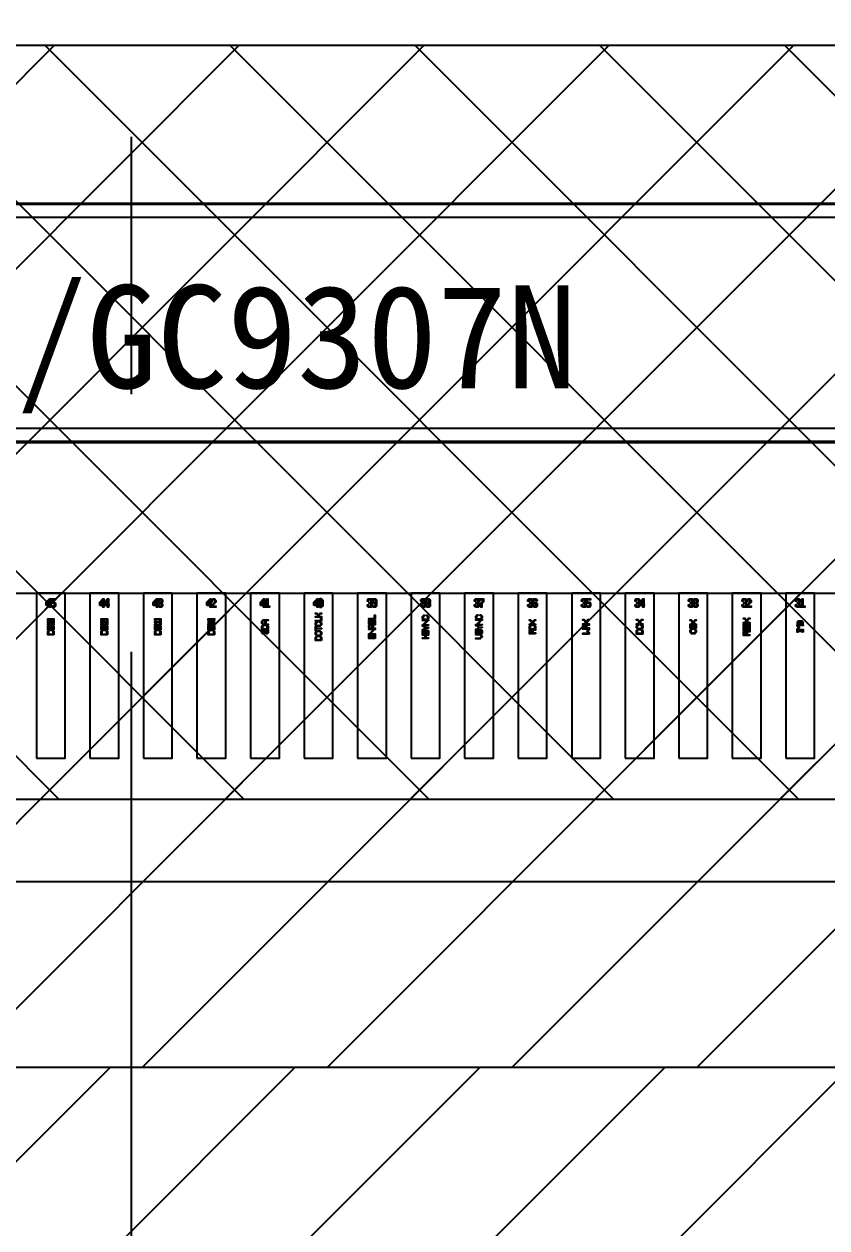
# Model space of a CAD drawing. Header units: millimetres. Extents: x 1278 to 1512, y 149 to 305.
# Drawn here: x 1316.419 to 1318.369, y 239.71 to 242.631 of the extents above; entities that cross this region are included whole.
import ezdxf

# ---------------------------------------------------------------- set-up
doc = ezdxf.new("R2010")
doc.units = ezdxf.units.MM
doc.linetypes.add('CENTER2', pattern=[1.125, 0.75, -0.125, 0.125, -0.125])
for name, color, linetype in [('B_M.drawing', 7, 'Continuous'), ('DWG', 7, 'Continuous'), ('L127.drawing', 1, 'Continuous'), ('LAYOUT.drawing', 7, 'Continuous'), ('OUTLINE.drawing', 5, 'Continuous')]:
    doc.layers.add(name, color=color, linetype=linetype)
doc.styles.add('宋体', font='')
doc.styles.get('宋体').set_extended_font_data('SimSun')

# ---------------------------------------------------------------- blocks, each defined once
blk = doc.blocks.new('ic_GC')
at = {"layer": 'B_M.drawing'}
blk.add_lwpolyline([(-7.65, -0.29), (-7.65, 0.29), (7.65, 0.29), (7.65, 0.2855), (7.6455, 0.2855), (7.643, 0.288), (-7.643, 0.288), (-7.648, 0.283), (-7.648, -0.283), (-7.643, -0.288), (7.643, -0.288), (7.648, -0.283), (7.648, 0.283), (7.6455, 0.2855), (7.65, 0.2855), (7.65, -0.29), (-7.65, -0.29)], close=True, dxfattribs=at)
blk = doc.blocks.new('ic_89v3_spec_out_line')
at = {"layer": 'L127.drawing'}
blk.add_lwpolyline([(-7.6775, -0.2565), (7.6775, -0.2565), (7.6775, 0.2565), (-7.6775, 0.2565), (-7.6775, -0.2565)], close=True, dxfattribs=at)
blk.add_lwpolyline([(-7.6775, -0.2565), (7.6775, -0.2565), (7.6775, 0.2565), (-7.6775, 0.2565), (-7.6775, -0.2565)], close=True, dxfattribs=at)
blk.add_lwpolyline([(-7.6775, -0.2565), (7.6775, -0.2565), (7.6775, 0.2565), (-7.6775, 0.2565), (-7.6775, -0.2565)], close=True, dxfattribs=at)
blk = doc.blocks.new('ic_89v3_spec_pad_location')
blk.add_blockref('ic_89v3_spec_out_line', (0, 0))
blk = doc.blocks.new('ic_all')
at = {"xscale": -1}
for name, p in [('ic_GC', (-0.71194, -0.08845)), ('ic_89v3_spec_pad_location', (-0.71194, -0.08795))]:
    blk.add_blockref(name, p, dxfattribs=at)
blk = doc.blocks.new('fpc_pad')
at = {"layer": 'OUTLINE.drawing'}
blk.add_lwpolyline([(-0.035, -0.2), (0.035, -0.2), (0.035, 0.2), (-0.035, 0.2), (-0.035, -0.2)], close=True, dxfattribs=at)
blk = doc.blocks.new('fpc_label')
at = {"layer": 'LAYOUT.drawing'}
for points in [[(-0.31749, 0.0627), (-0.31916, 0.0627), (-0.31916, 0.06437), (-0.33083, 0.06437), (-0.33083, 0.0627), (-0.33249, 0.0627), (-0.33249, 0.06605), (-0.31749, 0.06605), (-0.31749, 0.0627)], [(-0.31749, 0.05604), (-0.31916, 0.05438), (-0.32166, 0.05438), (-0.32166, 0.05604), (-0.32, 0.05604), (-0.31916, 0.05687), (-0.31916, 0.06021), (-0.32, 0.06104), (-0.32249, 0.06104), (-0.32415, 0.05937), (-0.32415, 0.05771), (-0.32583, 0.05771), (-0.32583, 0.05937), (-0.3275, 0.06104), (-0.32999, 0.06104), (-0.33083, 0.06021), (-0.33083, 0.05687), (-0.32999, 0.05604), (-0.32832, 0.05604), (-0.32832, 0.05438), (-0.33083, 0.05438), (-0.33249, 0.05604), (-0.33249, 0.06104), (-0.33083, 0.0627), (-0.32666, 0.0627), (-0.32499, 0.06104), (-0.32333, 0.0627), (-0.31916, 0.0627), (-0.31749, 0.06104), (-0.31749, 0.05604)], [(-0.18749, 0.0627), (-0.18916, 0.0627), (-0.18916, 0.06437), (-0.20083, 0.06437), (-0.20083, 0.0627), (-0.20249, 0.0627), (-0.20249, 0.06605), (-0.18749, 0.06605), (-0.18749, 0.0627)], [(-0.18749, 0.05438), (-0.19082, 0.05438), (-0.1975, 0.06104), (-0.19916, 0.06104), (-0.20083, 0.05937), (-0.20083, 0.05771), (-0.19916, 0.05604), (-0.1975, 0.05604), (-0.1975, 0.05438), (-0.19999, 0.05438), (-0.20249, 0.05687), (-0.20249, 0.06021), (-0.19999, 0.0627), (-0.19666, 0.0627), (-0.19, 0.05604), (-0.18916, 0.05604), (-0.18916, 0.0627), (-0.18749, 0.0627), (-0.18749, 0.05438)], [(-0.05749, 0.0627), (-0.05916, 0.0627), (-0.05916, 0.06437), (-0.07083, 0.06437), (-0.07083, 0.0627), (-0.07249, 0.0627), (-0.07249, 0.06605), (-0.05749, 0.06605), (-0.05749, 0.0627)], [(-0.05749, 0.05438), (-0.05916, 0.05438), (-0.05916, 0.05771), (-0.06916, 0.05771), (-0.06916, 0.05604), (-0.07083, 0.05604), (-0.07249, 0.05771), (-0.07249, 0.05937), (-0.05916, 0.05937), (-0.05916, 0.0627), (-0.05749, 0.0627), (-0.05749, 0.05438)], [(0.07251, 0.0627), (0.07084, 0.0627), (0.07084, 0.06437), (0.05917, 0.06437), (0.05917, 0.0627), (0.05751, 0.0627), (0.05751, 0.06605), (0.07251, 0.06605), (0.07251, 0.0627)], [(0.07, 0.05438), (0.07251, 0.05688), (0.07251, 0.0602), (0.07, 0.0627), (0.06001, 0.0627), (0.05751, 0.0602), (0.05751, 0.05855), (0.05917, 0.05855), (0.05917, 0.05937), (0.06084, 0.06104), (0.06769, 0.06104), (0.06202, 0.05817), (0.06568, 0.05817), (0.06991, 0.0603), (0.07084, 0.05937), (0.07084, 0.05771), (0.06918, 0.05604), (0.06147, 0.05604), (0.06568, 0.05817), (0.06202, 0.05817), (0.05982, 0.05706), (0.05917, 0.05771), (0.05917, 0.05855), (0.05751, 0.05855), (0.05751, 0.05688), (0.06001, 0.05438), (0.07, 0.05438)], [(0.20251, 0.05188), (0.19084, 0.05188), (0.18751, 0.05521), (0.18751, 0.06021), (0.19084, 0.06354), (0.20251, 0.06354), (0.20251, 0.06187), (0.19751, 0.06187), (0.19751, 0.05355), (0.19585, 0.05355), (0.19585, 0.06187), (0.19168, 0.06187), (0.18917, 0.05938), (0.18917, 0.05604), (0.19168, 0.05355), (0.20251, 0.05355), (0.20251, 0.05188)], [(0.33251, 0.0702), (0.31751, 0.0702), (0.31751, 0.07186), (0.32417, 0.07186), (0.32417, 0.07437), (0.32001, 0.07854), (0.31751, 0.07854), (0.31751, 0.0802), (0.32084, 0.0802), (0.32501, 0.07603), (0.32918, 0.0802), (0.33251, 0.0802), (0.33251, 0.07854), (0.33, 0.07854), (0.32585, 0.07437), (0.32585, 0.07186), (0.33251, 0.07186), (0.33251, 0.0702)], [(0.33251, 0.06019), (0.31751, 0.06019), (0.31751, 0.06186), (0.33084, 0.06186), (0.33084, 0.0702), (0.33251, 0.0702), (0.33251, 0.06019)], [(0.33251, 0.05187), (0.32918, 0.04854), (0.32084, 0.04854), (0.31751, 0.05187), (0.31751, 0.05686), (0.32084, 0.06019), (0.3225, 0.06019), (0.3225, 0.05853), (0.32168, 0.05853), (0.31917, 0.05604), (0.31917, 0.05269), (0.32168, 0.0502), (0.32834, 0.0502), (0.33084, 0.05269), (0.33084, 0.05604), (0.32834, 0.05853), (0.32751, 0.05853), (0.32751, 0.06019), (0.32918, 0.06019), (0.33251, 0.05686), (0.33251, 0.05187)], [(0.46251, 0.0652), (0.44751, 0.0652), (0.44751, 0.06687), (0.46084, 0.06687), (0.46084, 0.07521), (0.46251, 0.07521), (0.46251, 0.0652)], [(0.46251, 0.05355), (0.44751, 0.05355), (0.44751, 0.06271), (0.45001, 0.0652), (0.45334, 0.0652), (0.45501, 0.06354), (0.45667, 0.0652), (0.46, 0.0652), (0.46251, 0.06271), (0.46251, 0.05521), (0.46084, 0.05521), (0.46084, 0.06229), (0.4596, 0.06354), (0.45709, 0.06354), (0.45585, 0.06229), (0.45585, 0.05521), (0.45417, 0.05521), (0.45417, 0.06229), (0.45292, 0.06354), (0.45042, 0.06354), (0.44917, 0.06229), (0.44917, 0.05521), (0.46251, 0.05521), (0.46251, 0.05355)], [(0.59251, 0.06688), (0.58918, 0.06355), (0.58084, 0.06355), (0.57751, 0.06688), (0.57751, 0.07188), (0.58084, 0.07521), (0.5825, 0.07521), (0.5825, 0.07354), (0.58168, 0.07354), (0.57917, 0.07105), (0.57917, 0.06771), (0.58168, 0.06522), (0.58834, 0.06522), (0.59084, 0.06771), (0.59084, 0.07105), (0.58834, 0.07354), (0.58751, 0.07354), (0.58751, 0.07521), (0.58918, 0.07521), (0.59251, 0.07188), (0.59251, 0.06688)], [(0.59251, 0.05022), (0.57751, 0.05022), (0.57751, 0.05188), (0.57875, 0.05188), (0.58751, 0.06063), (0.58751, 0.06189), (0.57751, 0.06189), (0.57751, 0.06355), (0.59251, 0.06355), (0.59251, 0.06189), (0.59126, 0.06189), (0.58292, 0.05355), (0.58292, 0.05188), (0.59251, 0.05188), (0.59251, 0.05022)], [(0.72251, 0.06771), (0.71918, 0.06438), (0.71084, 0.06438), (0.70751, 0.06771), (0.70751, 0.07271), (0.71084, 0.07604), (0.7125, 0.07604), (0.7125, 0.07437), (0.71168, 0.07437), (0.70917, 0.07188), (0.70917, 0.06854), (0.71168, 0.06605), (0.71834, 0.06605), (0.72084, 0.06854), (0.72084, 0.07188), (0.71834, 0.07437), (0.71751, 0.07437), (0.71751, 0.07604), (0.71918, 0.07604), (0.72251, 0.07271), (0.72251, 0.06771)], [(0.72251, 0.05105), (0.70751, 0.05105), (0.70751, 0.05271), (0.70875, 0.05271), (0.71751, 0.06146), (0.71751, 0.06272), (0.70751, 0.06272), (0.70751, 0.06438), (0.72251, 0.06438), (0.72251, 0.06272), (0.72126, 0.06272), (0.71292, 0.05438), (0.71292, 0.05271), (0.72251, 0.05271), (0.72251, 0.05105)], [(0.85251, 0.05188), (0.8496, 0.05188), (0.84501, 0.05646), (0.84042, 0.05188), (0.83751, 0.05188), (0.83751, 0.05355), (0.83959, 0.05355), (0.84376, 0.0577), (0.83959, 0.06187), (0.83751, 0.06187), (0.83751, 0.06354), (0.84042, 0.06354), (0.84501, 0.05896), (0.8496, 0.06354), (0.85251, 0.06354), (0.85251, 0.06187), (0.85042, 0.06187), (0.84625, 0.0577), (0.85042, 0.05355), (0.85251, 0.05355), (0.85251, 0.05188)], [(0.98251, 0.05272), (0.9796, 0.05272), (0.97501, 0.0573), (0.97042, 0.05272), (0.96751, 0.05272), (0.96751, 0.05439), (0.96959, 0.05439), (0.97376, 0.05854), (0.96959, 0.06271), (0.96751, 0.06271), (0.96751, 0.06438), (0.97042, 0.06438), (0.97501, 0.0598), (0.9796, 0.06438), (0.98251, 0.06438), (0.98251, 0.06271), (0.98042, 0.06271), (0.97625, 0.05854), (0.98042, 0.05439), (0.98251, 0.05439), (0.98251, 0.05272)], [(1.11251, 0.05271), (1.1096, 0.05271), (1.10501, 0.05729), (1.10042, 0.05271), (1.09751, 0.05271), (1.09751, 0.05438), (1.09959, 0.05438), (1.10376, 0.05853), (1.09959, 0.0627), (1.09751, 0.0627), (1.09751, 0.06437), (1.10042, 0.06437), (1.10501, 0.05979), (1.1096, 0.06437), (1.11251, 0.06437), (1.11251, 0.0627), (1.11042, 0.0627), (1.10625, 0.05853), (1.11042, 0.05438), (1.11251, 0.05438), (1.11251, 0.05271)], [(1.24251, 0.05188), (1.2396, 0.05188), (1.23501, 0.05646), (1.23042, 0.05188), (1.22751, 0.05188), (1.22751, 0.05355), (1.22959, 0.05355), (1.23376, 0.0577), (1.22959, 0.06187), (1.22751, 0.06187), (1.22751, 0.06354), (1.23042, 0.06354), (1.23501, 0.05896), (1.2396, 0.06354), (1.24251, 0.06354), (1.24251, 0.06187), (1.24042, 0.06187), (1.23625, 0.0577), (1.24042, 0.05355), (1.24251, 0.05355), (1.24251, 0.05188)], [(1.37251, 0.05607), (1.3696, 0.05607), (1.36501, 0.06064), (1.36042, 0.05607), (1.35751, 0.05607), (1.35751, 0.05773), (1.35959, 0.05773), (1.36376, 0.06189), (1.35959, 0.06606), (1.35751, 0.06606), (1.35751, 0.06772), (1.36042, 0.06772), (1.36501, 0.06315), (1.3696, 0.06772), (1.37251, 0.06772), (1.37251, 0.06606), (1.37042, 0.06606), (1.36625, 0.06189), (1.37042, 0.05773), (1.37251, 0.05773), (1.37251, 0.05607)], [(1.5, 0.05188), (1.50251, 0.05439), (1.50251, 0.0577), (1.5, 0.06021), (1.49001, 0.06021), (1.48751, 0.0577), (1.48751, 0.05605), (1.48917, 0.05605), (1.48917, 0.05688), (1.49084, 0.05854), (1.49769, 0.05854), (1.49202, 0.05568), (1.49568, 0.05568), (1.49991, 0.05781), (1.50084, 0.05688), (1.50084, 0.05521), (1.49918, 0.05355), (1.49147, 0.05355), (1.49568, 0.05568), (1.49202, 0.05568), (1.48982, 0.05457), (1.48917, 0.05521), (1.48917, 0.05605), (1.48751, 0.05605), (1.48751, 0.05439), (1.49001, 0.05188), (1.5, 0.05188)], [(-0.31749, 0.05103), (-0.33249, 0.05103), (-0.33249, 0.05438), (-0.33083, 0.05438), (-0.33083, 0.0527), (-0.31916, 0.0527), (-0.31916, 0.05438), (-0.31749, 0.05438), (-0.31749, 0.05103)], [(-0.31749, 0.03938), (-0.33249, 0.03938), (-0.33249, 0.04854), (-0.32999, 0.05103), (-0.32666, 0.05103), (-0.32499, 0.04937), (-0.32333, 0.05103), (-0.32, 0.05103), (-0.31749, 0.04854), (-0.31749, 0.04104), (-0.31916, 0.04104), (-0.31916, 0.04812), (-0.3204, 0.04937), (-0.32291, 0.04937), (-0.32415, 0.04812), (-0.32415, 0.04104), (-0.32583, 0.04104), (-0.32583, 0.04812), (-0.32708, 0.04937), (-0.32958, 0.04937), (-0.33083, 0.04812), (-0.33083, 0.04104), (-0.31749, 0.04104), (-0.31749, 0.03938)], [(-0.31749, 0.02772), (-0.33249, 0.02772), (-0.33249, 0.03605), (-0.32916, 0.03938), (-0.32082, 0.03938), (-0.31749, 0.03605), (-0.31749, 0.02939), (-0.31916, 0.02939), (-0.31916, 0.03522), (-0.32166, 0.03771), (-0.32832, 0.03771), (-0.33083, 0.03522), (-0.33083, 0.02939), (-0.31749, 0.02939), (-0.31749, 0.02772)], [(-0.18749, 0.05103), (-0.20249, 0.05103), (-0.20249, 0.05438), (-0.20083, 0.05438), (-0.20083, 0.0527), (-0.18916, 0.0527), (-0.18916, 0.05438), (-0.18749, 0.05438), (-0.18749, 0.05103)], [(-0.18749, 0.03938), (-0.20249, 0.03938), (-0.20249, 0.04854), (-0.19999, 0.05103), (-0.19666, 0.05103), (-0.19499, 0.04937), (-0.19333, 0.05103), (-0.19, 0.05103), (-0.18749, 0.04854), (-0.18749, 0.04104), (-0.18916, 0.04104), (-0.18916, 0.04812), (-0.1904, 0.04937), (-0.19291, 0.04937), (-0.19415, 0.04812), (-0.19415, 0.04104), (-0.19583, 0.04104), (-0.19583, 0.04812), (-0.19708, 0.04937), (-0.19958, 0.04937), (-0.20083, 0.04812), (-0.20083, 0.04104), (-0.18749, 0.04104), (-0.18749, 0.03938)], [(-0.18749, 0.02772), (-0.20249, 0.02772), (-0.20249, 0.03605), (-0.19916, 0.03938), (-0.19082, 0.03938), (-0.18749, 0.03605), (-0.18749, 0.02939), (-0.18916, 0.02939), (-0.18916, 0.03522), (-0.19166, 0.03771), (-0.19832, 0.03771), (-0.20083, 0.03522), (-0.20083, 0.02939), (-0.18749, 0.02939), (-0.18749, 0.02772)], [(-0.05749, 0.05103), (-0.07249, 0.05103), (-0.07249, 0.05438), (-0.07083, 0.05438), (-0.07083, 0.0527), (-0.05916, 0.0527), (-0.05916, 0.05438), (-0.05749, 0.05438), (-0.05749, 0.05103)], [(-0.05749, 0.03938), (-0.07249, 0.03938), (-0.07249, 0.04854), (-0.06999, 0.05103), (-0.06666, 0.05103), (-0.06499, 0.04937), (-0.06333, 0.05103), (-0.06, 0.05103), (-0.05749, 0.04854), (-0.05749, 0.04104), (-0.05916, 0.04104), (-0.05916, 0.04812), (-0.0604, 0.04937), (-0.06291, 0.04937), (-0.06415, 0.04812), (-0.06415, 0.04104), (-0.06583, 0.04104), (-0.06583, 0.04812), (-0.06708, 0.04937), (-0.06958, 0.04937), (-0.07083, 0.04812), (-0.07083, 0.04104), (-0.05749, 0.04104), (-0.05749, 0.03938)], [(-0.05749, 0.02772), (-0.07249, 0.02772), (-0.07249, 0.03605), (-0.06916, 0.03938), (-0.06082, 0.03938), (-0.05749, 0.03605), (-0.05749, 0.02939), (-0.05916, 0.02939), (-0.05916, 0.03522), (-0.06166, 0.03771), (-0.06832, 0.03771), (-0.07083, 0.03522), (-0.07083, 0.02939), (-0.05749, 0.02939), (-0.05749, 0.02772)], [(0.07251, 0.05103), (0.05751, 0.05103), (0.05751, 0.05438), (0.05917, 0.05438), (0.05917, 0.0527), (0.07084, 0.0527), (0.07084, 0.05438), (0.07251, 0.05438), (0.07251, 0.05103)], [(0.07251, 0.03938), (0.05751, 0.03938), (0.05751, 0.04854), (0.06001, 0.05103), (0.06334, 0.05103), (0.06501, 0.04937), (0.06667, 0.05103), (0.07, 0.05103), (0.07251, 0.04854), (0.07251, 0.04104), (0.07084, 0.04104), (0.07084, 0.04812), (0.0696, 0.04937), (0.06709, 0.04937), (0.06585, 0.04812), (0.06585, 0.04104), (0.06417, 0.04104), (0.06417, 0.04812), (0.06292, 0.04937), (0.06042, 0.04937), (0.05917, 0.04812), (0.05917, 0.04104), (0.07251, 0.04104), (0.07251, 0.03938)], [(0.07251, 0.02772), (0.05751, 0.02772), (0.05751, 0.03605), (0.06084, 0.03938), (0.06918, 0.03938), (0.07251, 0.03605), (0.07251, 0.02939), (0.07084, 0.02939), (0.07084, 0.03522), (0.06834, 0.03771), (0.06168, 0.03771), (0.05917, 0.03522), (0.05917, 0.02939), (0.07251, 0.02939), (0.07251, 0.02772)], [(0.20251, 0.04023), (0.18751, 0.04023), (0.18751, 0.04855), (0.19084, 0.05188), (0.19918, 0.05188), (0.20251, 0.04855), (0.20251, 0.04189), (0.20084, 0.04189), (0.20084, 0.04773), (0.19834, 0.05022), (0.19168, 0.05022), (0.18917, 0.04773), (0.18917, 0.04189), (0.20251, 0.04189), (0.20251, 0.04023)], [(0.20251, 0.03189), (0.20084, 0.03022), (0.19876, 0.03022), (0.19876, 0.03189), (0.2, 0.03189), (0.20084, 0.03273), (0.20084, 0.03772), (0.2, 0.03856), (0.19667, 0.03856), (0.19585, 0.03772), (0.19585, 0.03189), (0.19417, 0.03022), (0.18917, 0.03022), (0.18751, 0.03189), (0.18751, 0.03856), (0.18917, 0.04023), (0.19126, 0.04023), (0.19126, 0.03856), (0.19001, 0.03856), (0.18917, 0.03772), (0.18917, 0.03273), (0.19001, 0.03189), (0.19334, 0.03189), (0.19417, 0.03273), (0.19417, 0.03856), (0.19585, 0.04023), (0.20084, 0.04023), (0.20251, 0.03856), (0.20251, 0.03189)], [(0.31917, 0.03688), (0.31751, 0.03688), (0.31751, 0.04854), (0.31917, 0.04854), (0.31917, 0.04354), (0.33251, 0.04354), (0.33251, 0.04188), (0.31917, 0.04188), (0.31917, 0.03688)], [(0.33251, 0.02856), (0.32918, 0.02523), (0.32417, 0.02523), (0.32417, 0.02689), (0.32834, 0.02689), (0.33084, 0.02938), (0.33084, 0.03273), (0.32834, 0.03522), (0.32168, 0.03522), (0.31917, 0.03273), (0.31917, 0.02938), (0.32168, 0.02689), (0.32417, 0.02689), (0.32417, 0.02523), (0.32084, 0.02523), (0.31751, 0.02856), (0.31751, 0.03355), (0.32084, 0.03688), (0.32918, 0.03688), (0.33251, 0.03355), (0.33251, 0.02856)], [(0.46251, 0.04189), (0.45084, 0.04189), (0.44751, 0.04522), (0.44751, 0.05022), (0.45084, 0.05355), (0.46251, 0.05355), (0.46251, 0.05188), (0.45751, 0.05188), (0.45751, 0.04356), (0.45585, 0.04356), (0.45585, 0.05188), (0.45168, 0.05188), (0.44917, 0.04939), (0.44917, 0.04605), (0.45168, 0.04356), (0.46251, 0.04356), (0.46251, 0.04189)], [(0.46251, 0.02856), (0.44751, 0.02856), (0.44751, 0.03022), (0.44875, 0.03022), (0.45751, 0.03897), (0.45751, 0.04023), (0.44751, 0.04023), (0.44751, 0.04189), (0.46251, 0.04189), (0.46251, 0.04023), (0.46126, 0.04023), (0.45292, 0.03189), (0.45292, 0.03022), (0.46251, 0.03022), (0.46251, 0.02856)], [(0.59251, 0.04356), (0.58543, 0.04356), (0.58042, 0.03856), (0.57751, 0.03856), (0.57751, 0.04023), (0.57959, 0.04023), (0.58376, 0.04438), (0.57959, 0.04855), (0.57751, 0.04855), (0.57751, 0.05022), (0.58042, 0.05022), (0.58543, 0.04522), (0.59251, 0.04522), (0.59251, 0.04356)], [(0.59251, 0.03022), (0.59084, 0.02856), (0.58876, 0.02856), (0.58876, 0.03022), (0.59, 0.03022), (0.59084, 0.03106), (0.59084, 0.03606), (0.59, 0.0369), (0.58667, 0.0369), (0.58585, 0.03606), (0.58585, 0.03022), (0.58417, 0.02856), (0.57917, 0.02856), (0.57751, 0.03022), (0.57751, 0.0369), (0.57917, 0.03856), (0.58126, 0.03856), (0.58126, 0.0369), (0.58001, 0.0369), (0.57917, 0.03606), (0.57917, 0.03106), (0.58001, 0.03022), (0.58334, 0.03022), (0.58417, 0.03106), (0.58417, 0.0369), (0.58585, 0.03856), (0.59084, 0.03856), (0.59251, 0.0369), (0.59251, 0.03022)], [(0.72251, 0.04439), (0.71543, 0.04439), (0.71042, 0.03939), (0.70751, 0.03939), (0.70751, 0.04106), (0.70959, 0.04106), (0.71376, 0.04521), (0.70959, 0.04938), (0.70751, 0.04938), (0.70751, 0.05105), (0.71042, 0.05105), (0.71543, 0.04605), (0.72251, 0.04605), (0.72251, 0.04439)], [(0.72251, 0.03105), (0.72084, 0.02939), (0.71876, 0.02939), (0.71876, 0.03105), (0.72, 0.03105), (0.72084, 0.03189), (0.72084, 0.03689), (0.72, 0.03773), (0.71667, 0.03773), (0.71585, 0.03689), (0.71585, 0.03105), (0.71417, 0.02939), (0.70917, 0.02939), (0.70751, 0.03105), (0.70751, 0.03773), (0.70917, 0.03939), (0.71126, 0.03939), (0.71126, 0.03773), (0.71001, 0.03773), (0.70917, 0.03689), (0.70917, 0.03189), (0.71001, 0.03105), (0.71334, 0.03105), (0.71417, 0.03189), (0.71417, 0.03773), (0.71585, 0.03939), (0.72084, 0.03939), (0.72251, 0.03773), (0.72251, 0.03105)], [(0.72251, 0.02273), (0.71751, 0.01773), (0.70751, 0.01773), (0.70751, 0.0194), (0.71667, 0.0194), (0.72084, 0.02355), (0.71667, 0.02772), (0.70751, 0.02772), (0.70751, 0.02939), (0.71751, 0.02939), (0.72251, 0.02439), (0.72251, 0.02273)], [(0.85251, 0.04023), (0.83751, 0.04023), (0.83751, 0.04855), (0.84084, 0.05188), (0.84918, 0.05188), (0.85251, 0.04855), (0.85251, 0.04189), (0.85084, 0.04189), (0.85084, 0.04773), (0.84834, 0.05022), (0.84168, 0.05022), (0.83917, 0.04773), (0.83917, 0.04189), (0.85251, 0.04189), (0.85251, 0.04023)], [(0.85251, 0.03022), (0.83751, 0.03022), (0.83751, 0.03772), (0.84001, 0.04023), (0.84334, 0.04023), (0.84501, 0.03856), (0.84667, 0.04023), (0.85251, 0.04023), (0.85251, 0.03856), (0.84709, 0.03856), (0.84585, 0.0373), (0.84585, 0.03189), (0.84417, 0.03189), (0.84417, 0.0373), (0.84292, 0.03856), (0.84042, 0.03856), (0.83917, 0.0373), (0.83917, 0.03189), (0.85251, 0.03189), (0.85251, 0.03022)], [(0.98251, 0.04272), (0.96751, 0.04272), (0.96751, 0.05022), (0.97001, 0.05272), (0.97334, 0.05272), (0.97501, 0.05106), (0.97667, 0.05272), (0.98251, 0.05272), (0.98251, 0.05106), (0.97709, 0.05106), (0.97585, 0.0498), (0.97585, 0.04438), (0.97417, 0.04438), (0.97417, 0.0498), (0.97292, 0.05106), (0.97042, 0.05106), (0.96917, 0.0498), (0.96917, 0.04438), (0.98251, 0.04438), (0.98251, 0.04272)], [(0.98251, 0.02938), (0.96751, 0.02938), (0.96751, 0.03105), (0.98084, 0.03105), (0.98084, 0.03189), (0.97667, 0.03604), (0.98084, 0.04021), (0.98084, 0.04105), (0.96751, 0.04105), (0.96751, 0.04272), (0.98251, 0.04272), (0.98251, 0.03939), (0.97918, 0.03604), (0.98251, 0.03271), (0.98251, 0.02938)], [(1.11251, 0.04439), (1.10918, 0.04106), (1.10084, 0.04106), (1.09751, 0.04439), (1.09751, 0.04938), (1.10084, 0.05271), (1.1025, 0.05271), (1.1025, 0.05105), (1.10168, 0.05105), (1.09917, 0.04856), (1.09917, 0.04521), (1.10168, 0.04272), (1.10834, 0.04272), (1.11084, 0.04521), (1.11084, 0.04856), (1.10834, 0.05105), (1.10751, 0.05105), (1.10751, 0.05271), (1.10918, 0.05271), (1.11251, 0.04938), (1.11251, 0.04439)], [(1.11251, 0.0294), (1.09751, 0.0294), (1.09751, 0.03773), (1.10084, 0.04106), (1.10918, 0.04106), (1.11251, 0.03773), (1.11251, 0.03107), (1.11084, 0.03107), (1.11084, 0.0369), (1.10834, 0.03939), (1.10168, 0.03939), (1.09917, 0.0369), (1.09917, 0.03107), (1.11251, 0.03107), (1.11251, 0.0294)], [(1.24251, 0.04354), (1.24084, 0.04188), (1.23876, 0.04188), (1.23876, 0.04354), (1.24, 0.04354), (1.24084, 0.04438), (1.24084, 0.04938), (1.24, 0.05022), (1.23667, 0.05022), (1.23585, 0.04938), (1.23585, 0.04354), (1.23417, 0.04188), (1.22917, 0.04188), (1.22751, 0.04354), (1.22751, 0.05022), (1.22917, 0.05188), (1.23126, 0.05188), (1.23126, 0.05022), (1.23001, 0.05022), (1.22917, 0.04938), (1.22917, 0.04438), (1.23001, 0.04354), (1.23334, 0.04354), (1.23417, 0.04438), (1.23417, 0.05022), (1.23585, 0.05188), (1.24084, 0.05188), (1.24251, 0.05022), (1.24251, 0.04354)], [(1.24251, 0.03355), (1.23918, 0.03022), (1.23084, 0.03022), (1.22751, 0.03355), (1.22751, 0.03855), (1.23084, 0.04188), (1.2325, 0.04188), (1.2325, 0.04021), (1.23168, 0.04021), (1.22917, 0.03772), (1.22917, 0.03438), (1.23168, 0.03189), (1.23834, 0.03189), (1.24084, 0.03438), (1.24084, 0.03772), (1.23834, 0.04021), (1.23751, 0.04021), (1.23751, 0.04188), (1.23918, 0.04188), (1.24251, 0.03855), (1.24251, 0.03355)], [(1.37251, 0.04773), (1.37084, 0.04606), (1.36876, 0.04606), (1.36876, 0.04773), (1.37, 0.04773), (1.37084, 0.04857), (1.37084, 0.05356), (1.37, 0.0544), (1.36667, 0.0544), (1.36585, 0.05356), (1.36585, 0.04773), (1.36417, 0.04606), (1.35917, 0.04606), (1.35751, 0.04773), (1.35751, 0.0544), (1.35917, 0.05607), (1.36126, 0.05607), (1.36126, 0.0544), (1.36001, 0.0544), (1.35917, 0.05356), (1.35917, 0.04857), (1.36001, 0.04773), (1.36334, 0.04773), (1.36417, 0.04857), (1.36417, 0.0544), (1.36585, 0.05607), (1.37084, 0.05607), (1.37251, 0.0544), (1.37251, 0.04773)], [(1.37251, 0.03606), (1.35751, 0.03606), (1.35751, 0.04606), (1.35917, 0.04606), (1.35917, 0.03772), (1.36417, 0.03772), (1.36417, 0.04273), (1.36585, 0.04273), (1.36585, 0.03772), (1.37084, 0.03772), (1.37084, 0.04606), (1.37251, 0.04606), (1.37251, 0.03606)], [(1.37251, 0.02605), (1.35751, 0.02605), (1.35751, 0.03355), (1.36001, 0.03606), (1.36334, 0.03606), (1.36501, 0.03439), (1.36667, 0.03606), (1.37251, 0.03606), (1.37251, 0.03439), (1.36709, 0.03439), (1.36585, 0.03313), (1.36585, 0.02772), (1.36417, 0.02772), (1.36417, 0.03313), (1.36292, 0.03439), (1.36042, 0.03439), (1.35917, 0.03313), (1.35917, 0.02772), (1.37251, 0.02772), (1.37251, 0.02605)], [(1.50251, 0.03855), (1.48751, 0.03855), (1.48751, 0.04188), (1.49084, 0.04521), (1.48751, 0.04855), (1.48751, 0.05188), (1.50251, 0.05188), (1.50251, 0.05022), (1.48917, 0.05022), (1.48917, 0.04938), (1.49334, 0.04521), (1.48917, 0.04105), (1.48917, 0.04021), (1.50251, 0.04021), (1.50251, 0.03855)], [(1.50251, 0.03355), (1.50084, 0.03355), (1.50084, 0.03522), (1.48917, 0.03522), (1.48917, 0.03355), (1.48751, 0.03355), (1.48751, 0.03855), (1.48917, 0.03855), (1.48917, 0.03688), (1.50084, 0.03688), (1.50084, 0.03855), (1.50251, 0.03855), (1.50251, 0.03355)], [(0.33251, 0.01357), (0.31751, 0.01357), (0.31751, 0.0219), (0.32084, 0.02523), (0.32918, 0.02523), (0.33251, 0.0219), (0.33251, 0.01524), (0.33084, 0.01524), (0.33084, 0.02107), (0.32834, 0.02356), (0.32168, 0.02356), (0.31917, 0.02107), (0.31917, 0.01524), (0.33251, 0.01524), (0.33251, 0.01357)], [(0.46251, 0.01855), (0.44751, 0.01855), (0.44751, 0.02856), (0.44917, 0.02856), (0.44917, 0.02022), (0.45417, 0.02022), (0.45417, 0.02523), (0.45585, 0.02523), (0.45585, 0.02022), (0.46084, 0.02022), (0.46084, 0.02856), (0.46251, 0.02856), (0.46251, 0.01855)], [(0.59251, 0.01855), (0.57751, 0.01855), (0.57751, 0.02022), (0.58417, 0.02022), (0.58417, 0.02689), (0.57751, 0.02689), (0.57751, 0.02856), (0.59251, 0.02856), (0.59251, 0.02689), (0.58585, 0.02689), (0.58585, 0.02022), (0.59251, 0.02022), (0.59251, 0.01855)]]:
    blk.add_lwpolyline(points, close=True, dxfattribs=at)
blk = doc.blocks.new('fpc_label_num')
at = {"layer": 'LAYOUT.drawing'}
for points in [[(-0.3333, 0.00161), (-0.3333, 0.00939), (-0.32552, 0.01717), (-0.3233, 0.01717), (-0.3233, 0.00383), (-0.3222, 0.00383), (-0.3222, 0.00161), (-0.3233, 0.00161), (-0.3233, -0.00283), (-0.32552, -0.00283), (-0.32552, 0.00161), (-0.33108, 0.00161), (-0.33108, 0.00383), (-0.32552, 0.00383), (-0.32552, 0.01273), (-0.32664, 0.01273), (-0.33108, 0.00829), (-0.33108, 0.00161), (-0.3333, 0.00161)], [(-0.31998, -0.00283), (-0.3222, -0.00061), (-0.3222, 0.00161), (-0.31998, 0.00161), (-0.31998, 0.00051), (-0.31888, -0.00061), (-0.31442, -0.00061), (-0.31332, 0.00051), (-0.31332, 0.00605), (-0.31442, 0.00717), (-0.3222, 0.00717), (-0.3222, 0.01717), (-0.3111, 0.01717), (-0.3111, 0.01495), (-0.31998, 0.01495), (-0.31998, 0.00939), (-0.31332, 0.00939), (-0.3111, 0.00717), (-0.3111, -0.00061), (-0.31332, -0.00283), (-0.31998, -0.00283)], [(-0.2033, 0.00161), (-0.2033, 0.00939), (-0.19552, 0.01717), (-0.1933, 0.01717), (-0.1933, 0.00383), (-0.1922, 0.00383), (-0.1922, 0.00161), (-0.1933, 0.00161), (-0.1933, -0.00283), (-0.19552, -0.00283), (-0.19552, 0.00161), (-0.20108, 0.00161), (-0.20108, 0.00383), (-0.19552, 0.00383), (-0.19552, 0.01273), (-0.19664, 0.01273), (-0.20108, 0.00829), (-0.20108, 0.00161), (-0.2033, 0.00161)], [(-0.1922, 0.00161), (-0.1922, 0.00939), (-0.18442, 0.01717), (-0.1822, 0.01717), (-0.1822, 0.00383), (-0.1811, 0.00383), (-0.1811, 0.00161), (-0.1822, 0.00161), (-0.1822, -0.00283), (-0.18442, -0.00283), (-0.18442, 0.00161), (-0.18998, 0.00161), (-0.18998, 0.00383), (-0.18442, 0.00383), (-0.18442, 0.01273), (-0.18554, 0.01273), (-0.18998, 0.00829), (-0.18998, 0.00161), (-0.1922, 0.00161)], [(-0.0733, 0.00161), (-0.0733, 0.00939), (-0.06552, 0.01717), (-0.0633, 0.01717), (-0.0633, 0.00383), (-0.0622, 0.00383), (-0.0622, 0.00161), (-0.0633, 0.00161), (-0.0633, -0.00283), (-0.06552, -0.00283), (-0.06552, 0.00161), (-0.07108, 0.00161), (-0.07108, 0.00383), (-0.06552, 0.00383), (-0.06552, 0.01273), (-0.06664, 0.01273), (-0.07108, 0.00829), (-0.07108, 0.00161), (-0.0733, 0.00161)], [(-0.05998, -0.00283), (-0.0622, -0.00061), (-0.0622, 0.00273), (-0.05998, 0.00273), (-0.05998, 0.00051), (-0.05888, -0.00061), (-0.05442, -0.00061), (-0.05332, 0.00051), (-0.05332, 0.00383), (-0.05554, 0.00605), (-0.05776, 0.00605), (-0.05776, 0.00829), (-0.05554, 0.00829), (-0.05332, 0.01051), (-0.05332, 0.01383), (-0.05442, 0.01495), (-0.05888, 0.01495), (-0.05998, 0.01383), (-0.05998, 0.01161), (-0.0622, 0.01161), (-0.0622, 0.01495), (-0.05998, 0.01717), (-0.05332, 0.01717), (-0.0511, 0.01495), (-0.0511, 0.00939), (-0.05332, 0.00717), (-0.0511, 0.00495), (-0.0511, -0.00061), (-0.05332, -0.00283), (-0.05998, -0.00283)], [(0.0567, 0.00161), (0.0567, 0.00939), (0.06448, 0.01717), (0.0667, 0.01717), (0.0667, 0.00383), (0.0678, 0.00383), (0.0678, 0.00161), (0.0667, 0.00161), (0.0667, -0.00283), (0.06448, -0.00283), (0.06448, 0.00161), (0.05892, 0.00161), (0.05892, 0.00383), (0.06448, 0.00383), (0.06448, 0.01273), (0.06336, 0.01273), (0.05892, 0.00829), (0.05892, 0.00161), (0.0567, 0.00161)], [(0.0678, -0.00283), (0.0678, 0.00161), (0.07668, 0.01051), (0.07668, 0.01273), (0.07446, 0.01495), (0.07224, 0.01495), (0.07002, 0.01273), (0.07002, 0.01051), (0.0678, 0.01051), (0.0678, 0.01383), (0.07112, 0.01717), (0.07558, 0.01717), (0.0789, 0.01383), (0.0789, 0.00939), (0.07002, 0.00051), (0.07002, -0.00061), (0.0789, -0.00061), (0.0789, -0.00283), (0.0678, -0.00283)], [(0.1867, 0.00161), (0.1867, 0.00939), (0.19448, 0.01717), (0.1967, 0.01717), (0.1967, 0.00383), (0.1978, 0.00383), (0.1978, 0.00161), (0.1967, 0.00161), (0.1967, -0.00283), (0.19448, -0.00283), (0.19448, 0.00161), (0.18892, 0.00161), (0.18892, 0.00383), (0.19448, 0.00383), (0.19448, 0.01273), (0.19336, 0.01273), (0.18892, 0.00829), (0.18892, 0.00161), (0.1867, 0.00161)], [(0.1978, -0.00283), (0.1978, -0.00061), (0.20224, -0.00061), (0.20224, 0.01273), (0.20002, 0.01273), (0.20002, 0.01495), (0.20224, 0.01717), (0.20446, 0.01717), (0.20446, -0.00061), (0.2089, -0.00061), (0.2089, -0.00283), (0.1978, -0.00283)], [(0.3167, 0.00161), (0.3167, 0.00939), (0.32448, 0.01717), (0.3267, 0.01717), (0.3267, 0.00383), (0.3278, 0.00383), (0.3278, 0.00161), (0.3267, 0.00161), (0.3267, -0.00283), (0.32448, -0.00283), (0.32448, 0.00161), (0.31892, 0.00161), (0.31892, 0.00383), (0.32448, 0.00383), (0.32448, 0.01273), (0.32336, 0.01273), (0.31892, 0.00829), (0.31892, 0.00161), (0.3167, 0.00161)], [(0.3278, 0.00051), (0.33114, -0.00283), (0.33556, -0.00283), (0.3389, 0.00051), (0.3389, 0.01383), (0.33556, 0.01717), (0.33336, 0.01717), (0.33336, 0.01495), (0.33446, 0.01495), (0.33668, 0.01273), (0.33668, 0.00359), (0.33286, 0.01115), (0.33286, 0.00627), (0.3357, 0.00063), (0.33446, -0.00061), (0.33224, -0.00061), (0.33002, 0.00161), (0.33002, 0.01189), (0.33286, 0.00627), (0.33286, 0.01115), (0.33138, 0.01409), (0.33224, 0.01495), (0.33336, 0.01495), (0.33336, 0.01717), (0.33114, 0.01717), (0.3278, 0.01383), (0.3278, 0.00051)], [(0.44892, -0.00283), (0.4467, -0.00061), (0.4467, 0.00273), (0.44892, 0.00273), (0.44892, 0.00051), (0.45002, -0.00061), (0.45448, -0.00061), (0.45558, 0.00051), (0.45558, 0.00383), (0.45336, 0.00605), (0.45114, 0.00605), (0.45114, 0.00829), (0.45336, 0.00829), (0.45558, 0.01051), (0.45558, 0.01383), (0.45448, 0.01495), (0.45002, 0.01495), (0.44892, 0.01383), (0.44892, 0.01161), (0.4467, 0.01161), (0.4467, 0.01495), (0.44892, 0.01717), (0.45558, 0.01717), (0.4578, 0.01495), (0.4578, 0.00939), (0.45558, 0.00717), (0.4578, 0.00495), (0.4578, -0.00061), (0.45558, -0.00283), (0.44892, -0.00283)], [(0.46002, -0.00283), (0.4578, -0.00061), (0.4578, 0.00161), (0.46002, 0.00161), (0.46002, 0.00051), (0.46112, -0.00061), (0.46558, -0.00061), (0.46668, 0.00051), (0.46668, 0.00605), (0.46002, 0.00605), (0.4578, 0.00829), (0.4578, 0.01273), (0.46002, 0.01273), (0.46002, 0.00939), (0.46112, 0.00829), (0.46558, 0.00829), (0.46668, 0.00939), (0.46668, 0.01383), (0.46558, 0.01495), (0.46112, 0.01495), (0.46002, 0.01383), (0.46002, 0.01273), (0.4578, 0.01273), (0.4578, 0.01495), (0.46002, 0.01717), (0.46668, 0.01717), (0.4689, 0.01495), (0.4689, -0.00061), (0.46668, -0.00283), (0.46002, -0.00283)], [(0.57892, -0.00283), (0.5767, -0.00061), (0.5767, 0.00273), (0.57892, 0.00273), (0.57892, 0.00051), (0.58002, -0.00061), (0.58448, -0.00061), (0.58558, 0.00051), (0.58558, 0.00383), (0.58336, 0.00605), (0.58114, 0.00605), (0.58114, 0.00829), (0.58336, 0.00829), (0.58558, 0.01051), (0.58558, 0.01383), (0.58448, 0.01495), (0.58002, 0.01495), (0.57892, 0.01383), (0.57892, 0.01161), (0.5767, 0.01161), (0.5767, 0.01495), (0.57892, 0.01717), (0.58558, 0.01717), (0.5878, 0.01495), (0.5878, 0.00939), (0.58558, 0.00717), (0.5878, 0.00495), (0.5878, -0.00061), (0.58558, -0.00283), (0.57892, -0.00283)], [(0.59002, -0.00283), (0.5878, -0.00061), (0.5878, 0.00605), (0.5889, 0.00717), (0.5878, 0.00829), (0.5878, 0.01495), (0.59002, 0.01717), (0.59668, 0.01717), (0.5989, 0.01495), (0.5989, 0.01161), (0.59668, 0.01161), (0.59668, 0.01383), (0.59558, 0.01495), (0.59112, 0.01495), (0.59002, 0.01383), (0.59002, 0.00939), (0.59112, 0.00829), (0.59558, 0.00829), (0.59668, 0.00939), (0.59668, 0.01161), (0.5989, 0.01161), (0.5989, 0.00829), (0.5978, 0.00717), (0.5989, 0.00605), (0.5989, 0.00273), (0.59668, 0.00273), (0.59668, 0.00495), (0.59558, 0.00605), (0.59112, 0.00605), (0.59002, 0.00495), (0.59002, 0.00051), (0.59112, -0.00061), (0.59558, -0.00061), (0.59668, 0.00051), (0.59668, 0.00273), (0.5989, 0.00273), (0.5989, -0.00061), (0.59668, -0.00283), (0.59002, -0.00283)], [(0.70892, -0.00283), (0.7067, -0.00061), (0.7067, 0.00273), (0.70892, 0.00273), (0.70892, 0.00051), (0.71002, -0.00061), (0.71448, -0.00061), (0.71558, 0.00051), (0.71558, 0.00383), (0.71336, 0.00605), (0.71114, 0.00605), (0.71114, 0.00829), (0.71336, 0.00829), (0.71558, 0.01051), (0.71558, 0.01383), (0.71448, 0.01495), (0.71002, 0.01495), (0.70892, 0.01383), (0.70892, 0.01161), (0.7067, 0.01161), (0.7067, 0.01495), (0.70892, 0.01717), (0.71558, 0.01717), (0.7178, 0.01495), (0.7178, 0.00939), (0.71558, 0.00717), (0.7178, 0.00495), (0.7178, -0.00061), (0.71558, -0.00283), (0.70892, -0.00283)], [(0.7178, 0.01273), (0.7178, 0.01717), (0.7289, 0.01717), (0.7289, 0.01051), (0.72446, 0.00605), (0.72446, -0.00283), (0.72224, -0.00283), (0.72224, 0.00717), (0.72668, 0.01161), (0.72668, 0.01495), (0.72002, 0.01495), (0.72002, 0.01273), (0.7178, 0.01273)], [(0.83892, -0.00283), (0.8367, -0.00061), (0.8367, 0.00273), (0.83892, 0.00273), (0.83892, 0.00051), (0.84002, -0.00061), (0.84448, -0.00061), (0.84558, 0.00051), (0.84558, 0.00383), (0.84336, 0.00605), (0.84114, 0.00605), (0.84114, 0.00829), (0.84336, 0.00829), (0.84558, 0.01051), (0.84558, 0.01383), (0.84448, 0.01495), (0.84002, 0.01495), (0.83892, 0.01383), (0.83892, 0.01161), (0.8367, 0.01161), (0.8367, 0.01495), (0.83892, 0.01717), (0.84558, 0.01717), (0.8478, 0.01495), (0.8478, 0.00939), (0.84558, 0.00717), (0.8478, 0.00495), (0.8478, -0.00061), (0.84558, -0.00283), (0.83892, -0.00283)], [(0.85002, -0.00283), (0.8478, -0.00061), (0.8478, 0.01495), (0.85002, 0.01717), (0.85668, 0.01717), (0.8589, 0.01495), (0.8589, 0.01273), (0.85668, 0.01273), (0.85668, 0.01383), (0.85558, 0.01495), (0.85112, 0.01495), (0.85002, 0.01383), (0.85002, 0.00829), (0.85668, 0.00829), (0.8589, 0.00605), (0.8589, 0.00273), (0.85668, 0.00273), (0.85668, 0.00495), (0.85558, 0.00605), (0.85112, 0.00605), (0.85002, 0.00495), (0.85002, 0.00051), (0.85112, -0.00061), (0.85558, -0.00061), (0.85668, 0.00051), (0.85668, 0.00273), (0.8589, 0.00273), (0.8589, -0.00061), (0.85668, -0.00283), (0.85002, -0.00283)], [(0.96892, -0.00283), (0.9667, -0.00061), (0.9667, 0.00273), (0.96892, 0.00273), (0.96892, 0.00051), (0.97002, -0.00061), (0.97448, -0.00061), (0.97558, 0.00051), (0.97558, 0.00383), (0.97336, 0.00605), (0.97114, 0.00605), (0.97114, 0.00829), (0.97336, 0.00829), (0.97558, 0.01051), (0.97558, 0.01383), (0.97448, 0.01495), (0.97002, 0.01495), (0.96892, 0.01383), (0.96892, 0.01161), (0.9667, 0.01161), (0.9667, 0.01495), (0.96892, 0.01717), (0.97558, 0.01717), (0.9778, 0.01495), (0.9778, 0.00939), (0.97558, 0.00717), (0.9778, 0.00495), (0.9778, -0.00061), (0.97558, -0.00283), (0.96892, -0.00283)], [(0.98002, -0.00283), (0.9778, -0.00061), (0.9778, 0.00161), (0.98002, 0.00161), (0.98002, 0.00051), (0.98112, -0.00061), (0.98558, -0.00061), (0.98668, 0.00051), (0.98668, 0.00605), (0.98558, 0.00717), (0.9778, 0.00717), (0.9778, 0.01717), (0.9889, 0.01717), (0.9889, 0.01495), (0.98002, 0.01495), (0.98002, 0.00939), (0.98668, 0.00939), (0.9889, 0.00717), (0.9889, -0.00061), (0.98668, -0.00283), (0.98002, -0.00283)], [(1.09892, -0.00283), (1.0967, -0.00061), (1.0967, 0.00273), (1.09892, 0.00273), (1.09892, 0.00051), (1.10002, -0.00061), (1.10448, -0.00061), (1.10558, 0.00051), (1.10558, 0.00383), (1.10336, 0.00605), (1.10114, 0.00605), (1.10114, 0.00829), (1.10336, 0.00829), (1.10558, 0.01051), (1.10558, 0.01383), (1.10448, 0.01495), (1.10002, 0.01495), (1.09892, 0.01383), (1.09892, 0.01161), (1.0967, 0.01161), (1.0967, 0.01495), (1.09892, 0.01717), (1.10558, 0.01717), (1.1078, 0.01495), (1.1078, 0.00939), (1.10558, 0.00717), (1.1078, 0.00495), (1.1078, -0.00061), (1.10558, -0.00283), (1.09892, -0.00283)], [(1.1078, 0.00161), (1.1078, 0.00939), (1.11558, 0.01717), (1.1178, 0.01717), (1.1178, 0.00383), (1.1189, 0.00383), (1.1189, 0.00161), (1.1178, 0.00161), (1.1178, -0.00283), (1.11558, -0.00283), (1.11558, 0.00161), (1.11002, 0.00161), (1.11002, 0.00383), (1.11558, 0.00383), (1.11558, 0.01273), (1.11446, 0.01273), (1.11002, 0.00829), (1.11002, 0.00161), (1.1078, 0.00161)], [(1.22892, -0.00283), (1.2267, -0.00061), (1.2267, 0.00273), (1.22892, 0.00273), (1.22892, 0.00051), (1.23002, -0.00061), (1.23448, -0.00061), (1.23558, 0.00051), (1.23558, 0.00383), (1.23336, 0.00605), (1.23114, 0.00605), (1.23114, 0.00829), (1.23336, 0.00829), (1.23558, 0.01051), (1.23558, 0.01383), (1.23448, 0.01495), (1.23002, 0.01495), (1.22892, 0.01383), (1.22892, 0.01161), (1.2267, 0.01161), (1.2267, 0.01495), (1.22892, 0.01717), (1.23558, 0.01717), (1.2378, 0.01495), (1.2378, 0.00939), (1.23558, 0.00717), (1.2378, 0.00495), (1.2378, -0.00061), (1.23558, -0.00283), (1.22892, -0.00283)], [(1.24002, -0.00283), (1.2378, -0.00061), (1.2378, 0.00273), (1.24002, 0.00273), (1.24002, 0.00051), (1.24112, -0.00061), (1.24558, -0.00061), (1.24668, 0.00051), (1.24668, 0.00383), (1.24446, 0.00605), (1.24224, 0.00605), (1.24224, 0.00829), (1.24446, 0.00829), (1.24668, 0.01051), (1.24668, 0.01383), (1.24558, 0.01495), (1.24112, 0.01495), (1.24002, 0.01383), (1.24002, 0.01161), (1.2378, 0.01161), (1.2378, 0.01495), (1.24002, 0.01717), (1.24668, 0.01717), (1.2489, 0.01495), (1.2489, 0.00939), (1.24668, 0.00717), (1.2489, 0.00495), (1.2489, -0.00061), (1.24668, -0.00283), (1.24002, -0.00283)], [(1.35892, -0.00283), (1.3567, -0.00061), (1.3567, 0.00273), (1.35892, 0.00273), (1.35892, 0.00051), (1.36002, -0.00061), (1.36448, -0.00061), (1.36558, 0.00051), (1.36558, 0.00383), (1.36336, 0.00605), (1.36114, 0.00605), (1.36114, 0.00829), (1.36336, 0.00829), (1.36558, 0.01051), (1.36558, 0.01383), (1.36448, 0.01495), (1.36002, 0.01495), (1.35892, 0.01383), (1.35892, 0.01161), (1.3567, 0.01161), (1.3567, 0.01495), (1.35892, 0.01717), (1.36558, 0.01717), (1.3678, 0.01495), (1.3678, 0.00939), (1.36558, 0.00717), (1.3678, 0.00495), (1.3678, -0.00061), (1.36558, -0.00283), (1.35892, -0.00283)], [(1.3678, -0.00283), (1.3678, 0.00161), (1.37668, 0.01051), (1.37668, 0.01273), (1.37446, 0.01495), (1.37224, 0.01495), (1.37002, 0.01273), (1.37002, 0.01051), (1.3678, 0.01051), (1.3678, 0.01383), (1.37112, 0.01717), (1.37558, 0.01717), (1.3789, 0.01383), (1.3789, 0.00939), (1.37002, 0.00051), (1.37002, -0.00061), (1.3789, -0.00061), (1.3789, -0.00283), (1.3678, -0.00283)], [(1.48892, -0.00283), (1.4867, -0.00061), (1.4867, 0.00273), (1.48892, 0.00273), (1.48892, 0.00051), (1.49002, -0.00061), (1.49448, -0.00061), (1.49558, 0.00051), (1.49558, 0.00383), (1.49336, 0.00605), (1.49114, 0.00605), (1.49114, 0.00829), (1.49336, 0.00829), (1.49558, 0.01051), (1.49558, 0.01383), (1.49448, 0.01495), (1.49002, 0.01495), (1.48892, 0.01383), (1.48892, 0.01161), (1.4867, 0.01161), (1.4867, 0.01495), (1.48892, 0.01717), (1.49558, 0.01717), (1.4978, 0.01495), (1.4978, 0.00939), (1.49558, 0.00717), (1.4978, 0.00495), (1.4978, -0.00061), (1.49558, -0.00283), (1.48892, -0.00283)], [(1.4978, -0.00283), (1.4978, -0.00061), (1.50224, -0.00061), (1.50224, 0.01273), (1.50002, 0.01273), (1.50002, 0.01495), (1.50224, 0.01717), (1.50446, 0.01717), (1.50446, -0.00061), (1.5089, -0.00061), (1.5089, -0.00283), (1.4978, -0.00283)]]:
    blk.add_lwpolyline(points, close=True, dxfattribs=at)
blk = doc.blocks.new('fpc')
for name, p in [('fpc_label_num', (5.5572, 0.36881)), ('fpc_label', (5.55999, 0.27157))]:
    blk.add_blockref(name, p)
at = {"row_count": 1, "column_count": 82, "row_spacing": 0.403, "column_spacing": 0.13}
blk.add_blockref('fpc_pad', (0.165, 0.2), dxfattribs=at)

msp = doc.modelspace()

# ---------------------------------------------------------------- hatches: boundary and pattern name
h = msp.add_hatch()
h.set_pattern_fill('ANSI37', color=256, scale=0.1, style=0)
h.set_pattern_definition([(45, (-12.59705, -186.2388), (-0.2245064, 0.2245064), []), (135, (-12.59705, -186.2388), (-0.2245064, -0.2245064), [])])
edge = h.paths.add_edge_path()
edge.add_line((1307.273, 242.5801), (1326.0846, 242.5801))
edge.add_arc((1309.9342, 243.6001), 2.85, 200.971, 270)
edge.add_line((1309.9342, 240.7501), (1323.4234, 240.7501))
edge.add_arc((1323.4234, 243.6001), 2.85, 270, 339.029)
h = msp.add_hatch()
h.set_pattern_fill('ANSI31', color=30, scale=0.1, style=0)
h.set_pattern_definition([(45, (-12.59705, -186.2388), (-0.2245064, 0.2245064), [])])
edge = h.paths.add_edge_path()
edge.add_line((1310.4188, 241.2501), (1322.9388, 241.2501))
edge.add_line((1310.4188, 240.2922), (1310.4188, 241.2501))
edge.add_arc((1310.6187, 240.298), 0.2, 178.3428, 261.6793)
edge.add_line((1312.1188, 240.1001), (1310.5898, 240.1001))
edge.add_line((1312.1188, 240.1001), (1321.6123, 240.1001))
edge.add_line((1322.7678, 240.1001), (1321.6123, 240.1001))
edge.add_arc((1322.7389, 240.298), 0.2, 278.3207, 361.6572)
edge.add_line((1322.9388, 240.2922), (1322.9388, 241.2501))
h = msp.add_hatch()
h.set_pattern_fill('ANSI31', color=256, scale=0.1, style=0)
h.set_pattern_definition([(45, (-1.06165, -188.09566), (-0.2245064, 0.2245064), [])])
edge = h.paths.add_edge_path()
edge.add_line((1312.1188, 240.1001), (1321.6123, 240.1001))
edge.add_arc((1312.1188, 239.6001), 0.5, 360, 450)
edge.add_line((1312.6188, 237.8537), (1312.6188, 239.6001))
edge.add_line((1312.6188, 237.8537), (1320.4726, 237.8537))
edge.add_arc((1321.6123, 238.3537), 0.5, 180, 270)
edge.add_line((1321.1123, 239.6001), (1321.1123, 238.3537))
edge.add_arc((1321.6123, 239.6001), 0.5, 90, 180)
h.paths.add_polyline_path([(1313.9874, 239.5546), (1319.3589, 239.5546), (1319.3589, 238.4635), (1313.9874, 238.4635)], flags=24)

# ---------------------------------------------------------------- linework, layer by layer
at = {"color": 1, "linetype": 'CENTER2', "ltscale": 5}
msp.add_line((1316.6788, 280.4829), (1316.6788, 236.7856), dxfattribs=at)
at = {"layer": 'DWG', "color": 30}
for p, q in [((1310.4188, 241.2501), (1322.9388, 241.2501)), ((1312.1188, 240.1001), (1321.6123, 240.1001))]:
    msp.add_line(p, q, dxfattribs=at)
at = {"layer": 'LAYOUT.drawing'}
for p, q in [((1307.273, 242.5801), (1326.0846, 242.5801)), ((1309.611, 240.5501), (1323.7465, 240.5501))]:
    msp.add_line(p, q, dxfattribs=at)
at = {"layer": 'LAYOUT.drawing', "color": 4}
msp.add_line((1309.9342, 240.7501), (1323.4234, 240.7501), dxfattribs=at)

# ---------------------------------------------------------------- block references
for name, p in [('ic_all', (1317.3907, 241.9945)), ('fpc', (1311.2488, 240.8501))]:
    msp.add_blockref(name, p)

# ---------------------------------------------------------------- texts
at = {"linetype": 'Continuous', "insert": (1314.8709, 241.9977), "char_height": 0.25, "attachment_point": 1, "style": '宋体'}
msp.add_mtext('{\\C1;STV7789V3/}GC9307N', dxfattribs=at)

doc.saveas('drawing.dxf')
